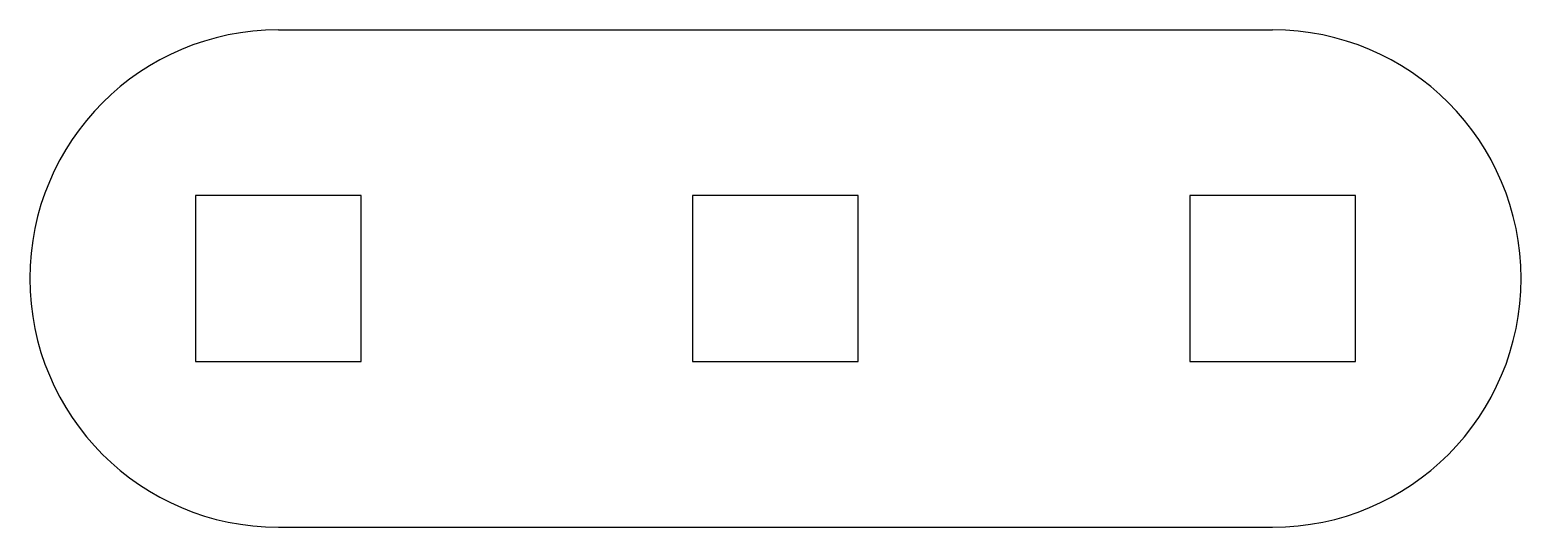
# Model space of a CAD drawing. Header units: millimetres. Extents: x 7.9 to 34.9, y 290.5 to 299.5.
import ezdxf

# ---------------------------------------------------------------- set-up
doc = ezdxf.new("R2010")
doc.units = ezdxf.units.MM
doc.layers.add('Default', color=7, linetype='Continuous')

# ---------------------------------------------------------------- blocks, each defined once
blk = doc.blocks.new('SE')
at = {"layer": 'Default', "color": 7, "linetype": 'Continuous'}
for p, q in [((10.937, 296.545), (10.937, 293.545)), ((13.937, 296.545), (10.937, 296.545)), ((13.937, 293.545), (13.937, 296.545)), ((10.937, 293.545), (13.937, 293.545))]:
    blk.add_line(p, q, dxfattribs=at)
blk = doc.blocks.new('SE1')
at = {"layer": 'Default', "color": 7, "linetype": 'Continuous'}
for p, q in [((19.937, 296.545), (19.937, 293.545)), ((22.937, 296.545), (19.937, 296.545)), ((22.937, 293.545), (22.937, 296.545)), ((19.937, 293.545), (22.937, 293.545))]:
    blk.add_line(p, q, dxfattribs=at)
blk = doc.blocks.new('SE2')
at = {"layer": 'Default', "color": 7, "linetype": 'Continuous'}
for p, q in [((28.937, 296.545), (28.937, 293.545)), ((31.937, 296.545), (28.937, 296.545)), ((31.937, 293.545), (31.937, 296.545)), ((28.937, 293.545), (31.937, 293.545))]:
    blk.add_line(p, q, dxfattribs=at)

msp = doc.modelspace()

# ---------------------------------------------------------------- linework, layer by layer
at = {"layer": 'Default', "color": 7, "linetype": 'Continuous'}
for p, q in [((12.437, 299.545), (30.437, 299.545)), ((12.437, 290.545), (30.437, 290.545))]:
    msp.add_line(p, q, dxfattribs=at)
for centre, start, end in [((12.437, 295.045), 90, 270), ((30.437, 295.045), 270, 90)]:
    msp.add_arc(centre, 4.5, start, end, dxfattribs=at)

# ---------------------------------------------------------------- block references
at = {"layer": 'Default'}
for name in ['SE', 'SE1', 'SE2']:
    msp.add_blockref(name, (0, 0), dxfattribs=at)

doc.saveas('drawing.dxf')
